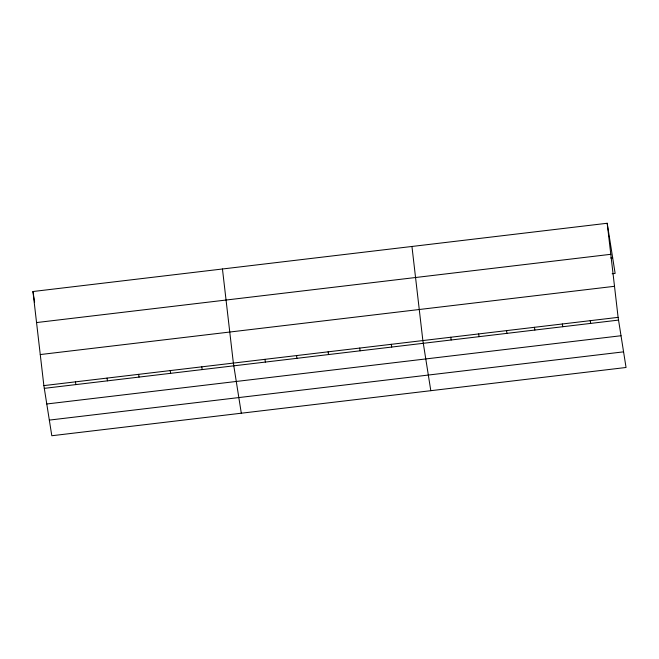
<?xml version="1.0" encoding="UTF-8"?>
<svg xmlns="http://www.w3.org/2000/svg" width="659" height="659" viewBox="0 0 659 659"><rect width="100%" height="100%" fill="white"/><g stroke="black" fill="none" stroke-linecap="round" stroke-linejoin="round"><path stroke-width="0.99" d="M607.194 223.261L618.109 317.358L626.05 367.483L51.806 435.739L43.865 385.606L32.95 291.517L607.194 223.261L615.135 273.394L612.145 273.749M36.55 322.564L610.794 254.308M610.662 257.99L612.656 257.751M40.265 354.558L614.509 286.303M43.865 385.606L618.109 317.358M44.301 388.349L618.546 320.093M46.781 403.983L621.017 335.736M49.334 420.096L623.571 351.848M590.217 320.669L590.653 323.404M562.325 323.981L562.761 326.724M534.433 327.301L534.869 330.035M506.54 330.612L506.977 333.355M478.648 333.932L479.085 336.667M450.756 337.243L451.193 339.986M430.805 390.688L422.864 340.563L411.949 246.466M391.281 344.311L391.718 347.054M359.699 348.067L360.135 350.81M328.116 351.824L328.553 354.558M296.534 355.58L296.97 358.315M264.951 359.328L265.388 362.071M241.309 413.218L233.368 363.084L222.454 268.987M201.786 366.841L202.222 369.575M170.203 370.589L170.632 373.332M138.621 374.345L139.049 377.088M107.038 378.101L107.466 380.836M75.456 381.858L75.884 384.592M32.95 291.517L33.238 293.337M33.387 294.252L34.622 302.069"/></g></svg>
